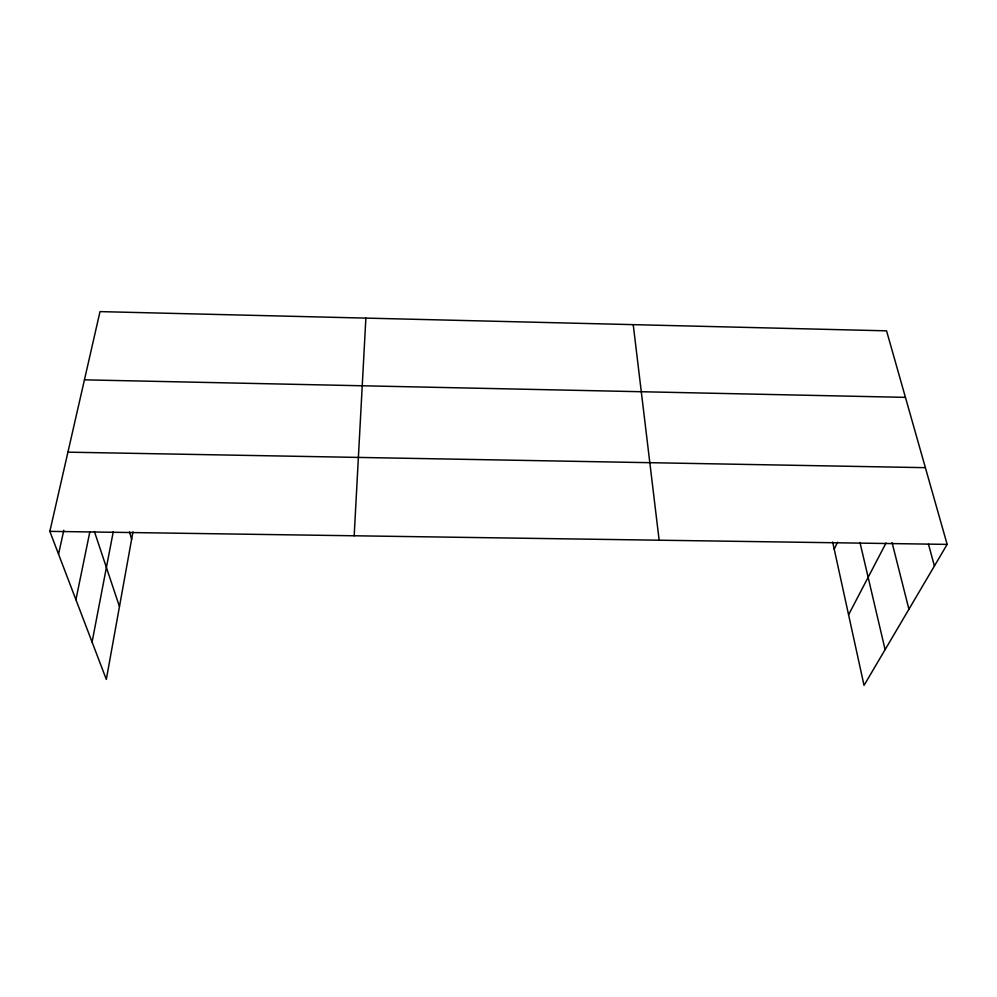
<?xml version="1.0" encoding="UTF-8"?>
<svg xmlns="http://www.w3.org/2000/svg" width="997" height="997" viewBox="0 0 997 997"><rect width="100%" height="100%" fill="white"/><g stroke="black" fill="none" stroke-linecap="round" stroke-linejoin="round"><path stroke-width="1.5" d="M354.172 535.775L365.874 318.105M132.962 531.875L106.318 679.406L49.85 531.364L100.012 311.612L886.557 330.83L947.15 544.387L864.038 685.388L832.657 542.044M92.085 642.068L113.272 531.663M75.922 599.696L89.83 531.924M58.549 554.158L63.82 530.242M834.227 549.197L837.505 542.206M848.584 614.763L886.046 542.991M49.85 531.364L947.15 544.387M67.921 452.164L925.39 467.668M84.433 379.845L905.438 397.367M94.391 531.488L119.466 606.612M129.473 531.912L131.641 539.215M928.494 544.275L934.413 565.984M892.078 542.592L908.915 609.242M859.987 542.518L885.099 649.658M633.22 324.636L659.142 540.2"/></g></svg>
